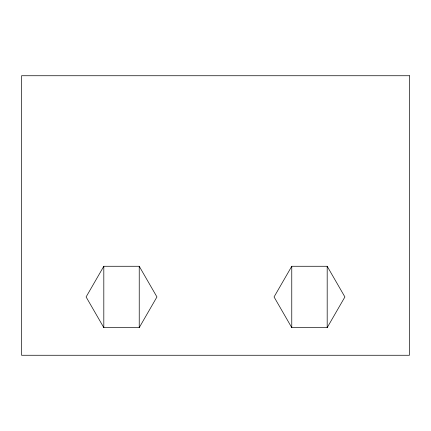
<?xml version="1.0" encoding="UTF-8"?>
<svg xmlns="http://www.w3.org/2000/svg" width="431" height="431" viewBox="0 0 431 431"><rect width="100%" height="100%" fill="white"/><g stroke="black" fill="none" stroke-linecap="round" stroke-linejoin="round"><path stroke-width="0.65" d="M103.812 266.272L86.103 296.948L103.812 327.625L139.235 327.625L156.943 296.948L139.235 266.272L103.812 266.272L103.812 327.625M291.765 266.272L274.057 296.948L291.765 327.625L327.188 327.625L344.897 296.948L327.188 266.272L291.765 266.272L291.765 327.625M327.188 266.272L327.188 327.625M139.235 266.272L139.235 327.625M409.45 75.737L21.55 75.737L21.55 355.263L409.45 355.263L409.45 75.737"/></g></svg>
